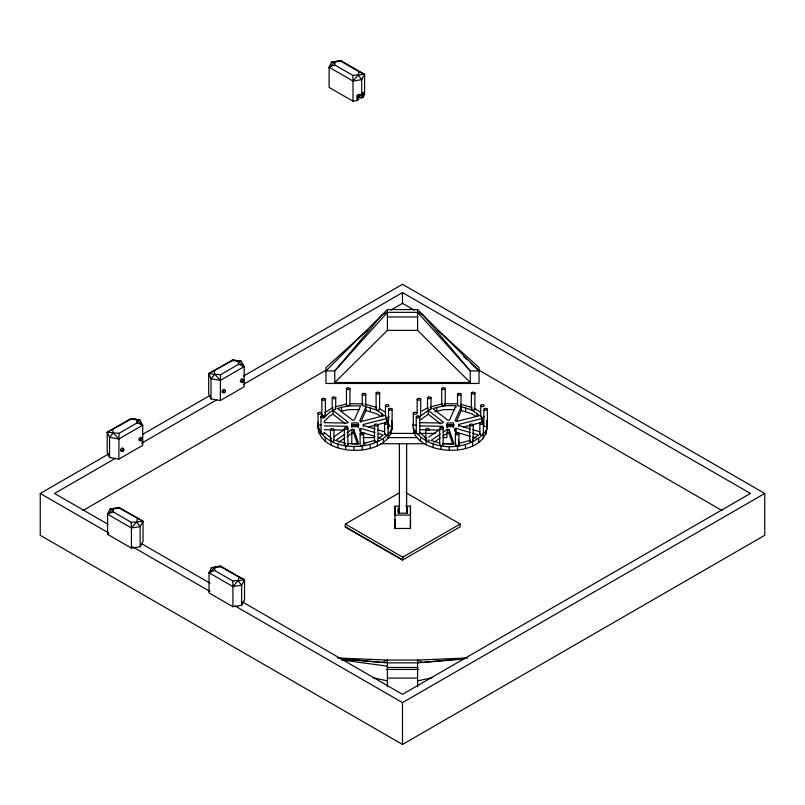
<?xml version="1.0" encoding="UTF-8"?>
<svg xmlns="http://www.w3.org/2000/svg" width="805" height="805" viewBox="0 0 805 805"><rect width="100%" height="100%" fill="white"/><g stroke="black" fill="none" stroke-linecap="round" stroke-linejoin="round"><path stroke-width="1.21" d="M391.552 420.673C400.226 459.836 311.454 460.279 318.438 421.8M413.81 432.778L413.126 424.165L413.81 432.778C425.815 458.578 493.505 456.908 486.824 420.673L486.824 424.476M118.828 459.132L119.019 433.332L137.162 422.856L142.706 425.201L142.706 445.356L118.828 459.132L109.54 457.461L107.206 452.43L107.206 432.275L131.084 418.489L139.798 419.838L142.706 425.201L118.828 438.987L109.54 437.316L107.206 432.275L130.893 419.234L139.798 419.838M220.308 400.548L220.5 374.748L238.642 364.273L244.187 366.607L244.187 386.762L220.308 400.548L211.031 398.877L208.686 393.836L208.686 373.691L232.565 359.905L241.289 361.254L244.187 366.607L220.308 380.393L211.031 378.722L208.686 373.691L232.373 360.65L241.289 361.254M137.514 518.692L136.649 521.992L140.151 526.621L131.426 527.969L107.558 514.184L113.092 511.839L113.656 508.72L119.17 507.472L143.049 521.258L143.049 541.413L140.151 546.766L131.426 548.114L107.558 534.329L107.558 514.184L109.893 509.142L119.17 507.472L119.361 508.217L143.049 521.258L140.151 526.621L140.151 546.766M238.994 577.286L238.129 580.586L241.631 585.205L232.917 586.553L209.038 572.768L214.573 570.433L215.136 567.304L220.651 566.066L244.529 579.852L244.529 599.997L241.631 605.36L232.917 606.708L209.038 592.923L209.038 572.768L211.373 567.736L220.651 566.066L220.842 566.811L238.994 577.286L244.529 579.852L241.631 585.205L241.631 605.36M359.292 94.376L357.35 95.493L357.35 100.514L352.993 101.189L329.114 87.413L329.114 67.258L334.659 64.913L335.212 61.794L340.736 60.546L364.605 74.332L364.605 94.487L363.156 97.164L361.153 97.989L359.02 96.751M317.844 427.988L318.438 425.593M387.698 428.622L388.493 425.402L388.584 409.141L389.962 408.155L392.146 409.171L392.075 425.734A1.781 1.026 0 0 1 389.419 426.318C386.943 424.778 388.986 420.462 386.501 418.56L363.357 424.466L363.357 426.358M391.059 434.026L391.059 430.232L392.236 425.473M486.331 434.026L486.331 430.232L487.508 425.473M318.035 413.237C318.408 411.758 321.748 411.858 321.527 413.549A1.781 1.026 0 0 1 318.881 414.132L318.035 413.237L318.035 424.185L318.881 425.07A1.781 1.026 0 0 0 321.527 424.497M321.889 399.139L323.268 398.153L325.401 398.918L325.381 415.732A1.781 1.026 0 0 1 322.725 416.306L321.889 415.42L321.889 399.139L322.725 400.035A1.781 1.026 0 0 0 325.381 399.451L325.451 399.169M318.035 424.185L318.297 423.651M320.974 416.839C321.346 415.35 324.687 415.45 324.465 417.151A1.781 1.026 0 0 1 321.819 417.725L320.974 416.839L320.974 433.11L321.819 434.006A1.781 1.026 0 0 0 324.465 433.422L324.053 432.426M321.889 415.42L322.443 414.686M320.974 433.11L321.618 432.345M332.213 397.66L333.592 396.674L335.725 397.439L335.705 408.91A1.781 1.026 0 0 1 333.049 409.493L332.213 408.598L332.213 397.66L333.049 398.555A1.781 1.026 0 0 0 335.705 397.972L335.776 397.69M332.213 408.598L332.857 407.833M330.473 429.397L331.851 428.411L333.995 429.176L333.964 440.647A1.781 1.026 0 0 1 331.318 441.231L330.473 440.335L330.473 429.397L331.318 430.283A1.781 1.026 0 0 0 333.964 429.709L334.035 429.427M330.473 440.335L331.127 439.56M346.462 388.513L347.841 387.527L349.974 388.292L349.944 405.106A1.781 1.026 0 0 1 347.297 405.69L346.462 404.794L346.462 388.513L347.297 389.409A1.781 1.026 0 0 0 349.944 388.825L350.014 388.553M344.369 428.29L345.748 427.304L347.881 428.069L347.861 444.883A1.781 1.026 0 0 1 345.204 445.457L344.369 444.571L344.369 428.29L345.214 429.186A1.781 1.026 0 0 0 347.861 428.602L347.931 428.32M344.369 444.571L344.922 443.837M362.24 394.188L363.619 393.202L365.762 393.967L365.732 405.438A1.781 1.026 0 0 1 363.085 406.022L362.24 405.126L362.24 394.188L363.085 395.084A1.781 1.026 0 0 0 365.732 394.5L365.802 394.229M362.24 405.126L362.502 404.603M360.117 433.845L361.495 432.859L363.639 433.623L363.608 445.095A1.781 1.026 0 0 1 360.962 445.678L360.117 444.783L360.117 433.845L360.962 434.73A1.781 1.026 0 0 0 363.608 434.157L363.679 433.875M376.106 392.971L377.485 391.985L379.618 392.749L379.598 409.564A1.781 1.026 0 0 1 376.941 410.137L376.106 409.242L376.106 392.971L376.941 393.856A1.781 1.026 0 0 0 379.598 393.283L379.668 393.001M376.106 409.242L376.368 408.719M374.456 424.859L375.834 423.873L377.978 424.638L377.948 441.452A1.781 1.026 0 0 1 375.301 442.026L374.456 441.14L374.456 424.859L375.301 425.754A1.781 1.026 0 0 0 377.948 425.171L378.018 424.889M374.456 441.14L374.728 440.607M385.444 405.589C385.816 404.1 389.157 404.211 388.936 405.901A1.781 1.026 0 0 1 386.289 406.485L385.444 405.589L385.444 416.527L386.289 417.423A1.781 1.026 0 0 0 388.936 416.839L389.006 416.567M385.444 416.527L386.008 415.793M384.579 423.189L385.957 422.202L388.101 422.967L388.07 434.438A1.781 1.026 0 0 1 385.424 435.022L384.579 434.126L384.579 423.189L385.424 424.084A1.781 1.026 0 0 0 388.07 423.5L388.141 423.229M384.579 434.126L385.223 433.362M392.146 409.171L392.075 409.453A1.781 1.026 0 0 1 389.419 410.037L388.584 409.141M388.584 425.422L389.228 424.648M413.317 413.237C413.69 411.758 417.03 411.858 416.809 413.549A1.781 1.026 0 0 1 414.152 414.132L413.317 413.237L413.317 424.185L414.152 425.07A1.781 1.026 0 0 0 416.608 424.738M417.161 412.915L417.161 399.139L419.465 398.173L420.723 399.169L420.653 415.732A1.781 1.026 0 0 1 418.006 416.306L417.211 415.672M416.255 416.839L417.634 415.853L419.767 416.618L419.747 433.422A1.781 1.026 0 0 1 417.091 434.006L416.255 433.11L416.255 416.839L417.091 417.725A1.781 1.026 0 0 0 419.737 417.151L419.818 416.869M420.723 399.169L420.653 399.451A1.781 1.026 0 0 1 418.006 400.035L417.161 399.139M427.485 397.66L428.864 396.674L431.007 397.439L430.977 408.91A1.781 1.026 0 0 1 428.33 409.493L427.485 408.598L427.485 397.66L428.33 398.555A1.781 1.026 0 0 0 430.977 397.972L431.047 397.69M427.485 408.598L427.757 408.075M425.754 429.397C426.127 427.908 429.468 428.019 429.246 429.709A1.781 1.026 0 0 1 426.59 430.293L425.754 429.397L425.754 440.335L426.59 441.231A1.781 1.026 0 0 0 429.246 440.647L428.834 439.651M425.754 440.335L426.308 439.6M441.734 388.513L443.112 387.527L445.256 388.292L445.225 405.106A1.781 1.026 0 0 1 442.579 405.69L441.734 404.794L441.734 388.513L442.579 389.409A1.781 1.026 0 0 0 445.225 388.825L445.296 388.553M441.734 404.794L442.378 404.019M439.651 428.29L441.029 427.304L443.163 428.069L443.132 444.883A1.781 1.026 0 0 1 440.486 445.457L439.651 444.571L439.651 428.29L440.486 429.186A1.781 1.026 0 0 0 443.132 428.602L443.203 428.32M439.651 444.571L439.912 444.038M457.522 394.188L458.9 393.202L461.034 393.967L461.013 405.438A1.781 1.026 0 0 1 458.357 406.022L457.522 405.126L457.522 394.188L458.357 395.084A1.781 1.026 0 0 0 461.013 394.5L461.084 394.229M455.399 433.845L456.777 432.859L458.91 433.623L458.89 445.095A1.781 1.026 0 0 1 456.234 445.678L455.399 444.783L455.399 433.845L456.234 434.73A1.781 1.026 0 0 0 458.89 434.157L458.961 433.875M455.399 444.783L456.043 444.008M471.378 392.971L472.756 391.985L474.9 392.749L474.87 409.564A1.781 1.026 0 0 1 472.223 410.137L471.378 409.242L471.378 392.971L472.223 393.856A1.781 1.026 0 0 0 474.87 393.283L474.94 393.001M471.378 409.242L472.032 408.477M469.738 424.859L471.116 423.873L473.249 424.638L473.229 441.452A1.781 1.026 0 0 1 470.573 442.026L469.738 441.14L469.738 424.859L470.573 425.754A1.781 1.026 0 0 0 473.229 425.171L473.3 424.889M469.738 441.14L470.382 440.365M480.726 405.589C481.098 404.1 484.439 404.211 484.218 405.901A1.781 1.026 0 0 1 481.561 406.485L480.726 405.589L480.726 416.527L481.561 417.423A1.781 1.026 0 0 0 484.218 416.839M480.726 416.527L480.988 416.004M479.861 423.189L481.239 422.202L483.372 422.967L483.342 434.438A1.781 1.026 0 0 1 480.696 435.022L479.861 434.126L479.861 423.189L480.696 424.084A1.781 1.026 0 0 0 483.342 423.5L483.413 423.229M483.855 424.165L483.855 409.141L486.15 408.175L487.417 409.171L487.347 425.734A1.781 1.026 0 0 1 484.701 426.318L483.855 425.422M479.861 434.126L480.122 433.603M487.417 409.171L487.347 409.453A1.781 1.026 0 0 1 484.701 410.037L483.855 409.141M130.893 419.234L131.084 418.489L136.297 419.556L142.706 425.201M232.373 360.65L232.565 359.905L237.787 360.972L244.187 366.607M352.993 101.189L352.993 81.043L358.205 75.066L359.07 71.776L340.928 61.291L331.449 62.227L329.114 67.258L352.993 81.043L361.707 79.695L364.605 74.332L359.07 71.776M365.993 406.676L359.714 420.814L361.173 421.498L384.247 415.611L376.67 410.087L365.993 406.676L365.993 410.48L360.68 422.434M455.861 405.891L449.572 420.029L447.872 420.22L432.818 408.568L443.907 405.871L451.313 405.519L455.861 405.891L455.861 407.793M461.275 406.676L454.996 420.814L456.445 421.498L479.518 415.611L471.951 410.087L461.275 406.676L461.275 410.48L456.445 421.347M107.558 534.329L108.494 532.316M357.35 100.514L357.058 95.332L361.707 94.819L363.156 92.142L363.156 97.164M320.813 416.728L322.01 414.937M323.972 417.976L329.507 412.341L332.998 410.439L348.102 422.132L347.307 423.048L324.395 422.665M323.972 421.78L329.507 416.135L332.998 414.243L332.998 410.439M317.844 424.195C323.107 453.044 377.937 452.662 391.059 430.232M413.81 428.985C428.2 452.48 470.673 452.37 486.331 430.232M112.75 429.719L113.304 432.838L109.54 437.316L109.54 457.461M214.231 371.125L214.784 374.245L211.031 378.722L211.031 398.877M131.426 548.114L131.426 527.969L136.649 521.992L143.049 521.258M232.917 606.708L232.917 586.553L238.129 580.586L244.529 579.852M470.231 383.462L470.231 370.914L422.776 314.725L417.594 312.35L387.406 312.35L334.769 370.914L334.769 382.506L470.231 382.506L417.594 330.362L387.406 330.362L334.769 382.506M417.594 312.35L470.231 370.914L479.056 370.914L417.594 309.563L387.406 309.563L325.945 370.914L334.769 370.914L382.224 314.725L387.406 312.35M367.855 329.728L325.945 367.623L325.945 383.462L479.056 383.462L479.056 367.623L437.145 329.728M329.114 67.258L335.212 61.794M107.558 514.184L113.656 508.72L119.361 508.217M209.038 572.768L215.136 567.304L220.842 566.811M324.787 412.542L332.817 407.612M420.613 415.933L428.27 410.439L443.384 422.132L442.579 423.048L419.677 422.665M420.613 419.727L428.27 414.243L428.27 410.439M333.512 437.004L344.761 429.337M344.943 434.207L335.725 440.476L345.456 443.283M346.985 432.808L352.097 429.327L353.828 429.578L358.718 443.947L347.861 443.636M338.794 442.187L344.943 438M346.985 436.612L352.097 433.12L353.828 433.372L357.591 444.43M428.793 437.004L440.033 429.337M440.214 434.207L431.007 440.476L439.56 443.022M443.283 432.114L447.379 429.327L449.11 429.578L454 443.947L443.132 443.636M434.076 442.187L440.214 438M443.283 435.908L447.379 433.12L449.11 433.372L452.873 444.43M357.058 100.353L358.768 99.367L358.768 94.336M243.674 376.005L402.5 284.316L764.75 493.455L764.75 535.305L402.5 744.454L40.25 535.305L40.25 493.455L108.786 453.889M142.505 434.418L209.954 395.476M115.447 458.307L54.559 493.455L107.84 524.216M141.549 443.233L216.565 399.924M243.754 384.226L402.5 292.577L750.441 493.455L402.5 694.343L242.667 602.06M390.646 310.177L402.5 303.334L414.354 310.177M82.835 510.612L326.387 369.998M345.335 524.035L402.742 557.181L402.742 559.948L345.335 526.802L345.335 524.035L399.491 492.771M402.742 557.181L460.148 524.035L460.148 526.802L402.5 560.079L345.093 526.933M234.969 605.883L402.5 702.604L764.75 493.455M421.921 410.942L427.958 407.662M378.39 438.504L383.23 435.032L378.511 433.623M472.575 439.097L478.512 435.032L472.616 433.271M374.969 432.567L360.811 428.351L359.312 428.974L361.183 434.479M470.251 432.567L456.083 428.351L454.584 428.974L454.584 430.876M375.12 440.285L364.192 443.293L363.437 441.09M470.392 440.285L459.464 443.293L458.337 439.993M335.222 406.857L346.724 403.979M341.471 407.35L337.547 408.568L352.59 420.22L354.301 420.029L360.58 405.891L348.635 405.871L341.471 407.35L341.471 411.144L348.635 409.665L359.443 409.594M430.494 406.857L442.005 403.979M434.781 411.758L443.907 409.665L454.724 409.594M368.227 427.022L374.315 425.463M377.968 424.537L386.501 422.363L386.501 418.56M458.639 426.358L458.639 424.466L481.772 418.56L483.141 421.035L483.614 424.316M463.509 427.022L470.814 425.161M473.249 424.537L481.772 422.363L481.772 418.56M417.594 680.859L432.345 677.719M331.449 62.227L340.736 60.546L340.928 61.291M334.659 64.913L352.801 75.388L364.605 74.332M109.893 509.142L113.656 508.72M211.373 567.736L215.136 567.304M465.24 658.339L422.776 662.435L417.594 660.06L387.406 660.06L337.275 657.957M464.042 659.074L417.594 662.857L387.406 662.857L340.958 659.074M113.092 511.839L131.235 522.314L136.649 521.992M214.573 570.433L232.726 580.908L238.129 580.586M350.215 403.637L363.156 403.929M444.31 403.697L457.3 403.838M467.725 657.957L417.594 660.06L417.594 686.826M387.406 316.969L417.594 316.969M351.805 424.849L358.265 424.849M447.087 424.849L453.547 424.849M351.805 425.03L359.07 425.03M454.201 425.03L446.946 425.03L446.946 427.123M351.805 426.69L358.265 426.69M447.087 426.69L453.547 426.69M360.328 433.402L365.349 433.402M390.455 433.402L415.561 433.402M419.325 433.402L435.646 433.402M362.844 437.598L374.134 437.598M387.95 437.598L416.819 437.598M424.346 437.598L426.861 437.598M443.173 437.598L446.946 437.598L446.946 432.808M358.064 443.756L351.805 443.756L351.805 432.859M363.075 443.756L365.581 443.756M380.604 443.756L424.165 443.756M442.941 443.756L452.953 443.756M405.7 506.154L410.449 506.154L410.459 528.472L395.014 528.462L395.003 506.154L399.753 506.154M387.406 667.466L417.594 667.466M386.199 669.448L418.801 669.448M387.406 678.062L417.594 678.062M419.496 425.885L442.398 426.288L443.102 427.254M324.224 425.885L347.116 426.288L347.83 427.254M419.496 429.689L426.731 429.81M429.135 429.86L439.983 430.051M324.224 429.689L331.449 429.81M333.864 429.86L344.711 430.051M208.686 373.691L220.5 374.748M107.206 432.275L119.019 433.332M339.76 658.339L382.224 662.435L387.406 660.06L387.406 686.826M341.924 660.009L387.406 666.148M372.655 677.719L387.406 680.859M460.893 404.301L472.062 407.541M461.275 410.48L471.951 413.891L476.117 416.437M365.611 404.301L376.79 407.541M365.993 410.48L376.67 413.891L380.846 416.437M470.412 428.995L458.578 425.463L458.639 424.466M472.776 429.699L479.881 431.812M470.251 436.36L456.083 432.144L456.083 428.351M472.616 437.065L476.147 438.121M375.14 428.995L363.307 425.463L363.357 424.466M377.505 429.699L384.599 431.812M374.969 436.36L360.811 432.144L360.811 428.351M378.511 437.417L380.876 438.121M444.732 404.06L445.296 404.824M486.582 424.557L487.417 425.453M430.212 407.743L431.047 408.638M364.967 404.271L365.802 405.167M387.577 433.402L388.141 434.167M324.888 414.686L325.451 415.45M347.368 443.837L347.931 444.601M478.613 369.998L722.166 510.612M405.992 492.771L460.148 524.035M141.549 543.677L210.045 583.223M40.25 493.455L108.786 533.021M132.714 546.847L209.954 591.434M426.741 438.393L419.747 432.688M331.469 438.393L324.465 432.688M474.376 408.437L480.082 411.939M379.095 408.437L384.81 411.939M428.27 414.243L440.546 423.742M332.998 414.243L345.265 423.742M474.457 408.558L474.94 409.282M482.94 433.442L483.413 434.167M472.817 440.446L473.3 441.17M458.478 444.098L458.961 444.813M391.663 424.728L392.146 425.453M335.293 407.914L335.776 408.638M333.552 439.651L334.035 440.365M463.69 356.394L467.303 359.815M470.925 363.226L479.056 370.914M214.784 374.245L220.308 380.393M113.304 432.838L118.828 438.987M358.205 75.066L361.707 79.695L361.707 94.819M460.873 404.663L461.084 405.167M419.606 432.647L419.818 433.15M377.807 440.667L378.018 441.17M349.813 404.321L350.014 404.824M363.478 444.31L363.679 444.813M454.584 428.974L456.093 433.382M237.787 360.972L238.642 364.273M136.297 419.556L137.162 422.856M391.552 424.476L392.236 429.266M352.801 75.388L352.993 81.043M232.726 580.908L232.917 586.553M131.235 522.314L131.426 527.969M410.449 506.154L410.459 515.079L395.014 515.079L395.003 506.154M410.449 519.547L410.459 528.472M395.003 519.547L395.014 528.462M483.342 434.72L483.322 438.544M483.141 421.035L483.141 423.883M478.703 438.715L478.703 442.519M477.164 413.277L477.164 416.125M472.636 442.015L472.636 445.819M465.642 407.642L465.642 411.446M465.451 444.451L465.451 448.254M457.552 445.9L457.512 449.703M453.547 427.334L453.547 422.967L447.087 422.967L447.087 427.334M449.11 429.578L449.11 433.372M449.21 446.302L449.21 450.106M447.379 429.327L447.379 433.12M442.398 426.288L442.398 428.19M440.959 445.628L440.959 449.421M436.753 407.35L436.753 411.144M433.181 443.897L433.181 447.701M426.258 441.221L426.258 445.014M420.542 437.719L420.542 441.512M417.594 309.563L417.594 330.362M407.169 512.916L407.169 508.046L407.169 513.177L398.294 513.177L398.284 508.056L398.284 512.926M406.636 443.283L406.636 513.127M402.5 292.577L402.5 303.737M402.5 702.604L402.5 744.454M399.371 443.283L399.371 513.127M388.07 434.72L388.04 438.544M387.869 421.035L387.869 422.937M387.406 309.563L387.406 330.362M383.432 438.715L383.432 442.519M381.882 413.277L381.882 416.125M377.364 442.015L377.364 445.819M370.36 407.642L370.36 411.446M370.179 444.451L370.179 448.254M362.874 93.229L362.874 97.003M362.28 445.9L362.23 449.703M361.153 94.215L361.153 97.989M358.265 427.334L358.265 422.967L351.805 422.967L351.805 427.334M353.828 429.578L353.828 433.372M353.928 446.302L353.928 450.106M352.097 429.327L352.097 433.12M347.116 426.288L347.116 428.19M345.677 445.628L345.677 449.421M337.899 443.897L337.899 447.701M330.976 441.221L330.976 445.014M325.27 437.719L325.27 441.512M318.528 428.985L318.528 432.778M223.307 392.377A1.741 1.006 -60 0 1 222.079 391.542A1.741 1.006 -60 0 1 223.518 389.429A1.741 1.006 -60 0 1 224.494 390.636M241.258 381.962A1.741 1.006 -60 0 1 240.423 380.584A1.741 1.006 -60 0 1 242.104 378.813A1.741 1.006 -60 0 1 242.647 380.503M121.827 450.971A1.741 1.006 -60 0 1 120.609 449.995A1.741 1.006 -60 0 1 122.249 447.962A1.741 1.006 -60 0 1 122.893 449.643M140.412 440.184A1.741 1.006 -60 0 1 138.873 439.832A1.741 1.006 -60 0 1 140.201 437.518A1.741 1.006 -60 0 1 141.288 438.675M224.665 392.588A1.469 0.845 -60 0 0 225.138 390.314A1.469 0.845 -60 0 0 223.398 391.854A1.469 0.845 -60 0 0 224.665 392.588M242.939 382.033A1.469 0.845 -60 0 0 243.412 379.769A1.469 0.845 -60 0 0 241.671 381.308A1.469 0.845 -60 0 0 242.939 382.033M123.185 451.182A1.469 0.845 -60 0 0 123.648 448.908A1.469 0.845 -60 0 0 121.917 450.448A1.469 0.845 -60 0 0 123.185 451.182M141.459 440.627A1.469 0.845 -60 0 0 141.922 438.363A1.469 0.845 -60 0 0 140.191 439.892A1.469 0.845 -60 0 0 141.459 440.627"/></g></svg>
